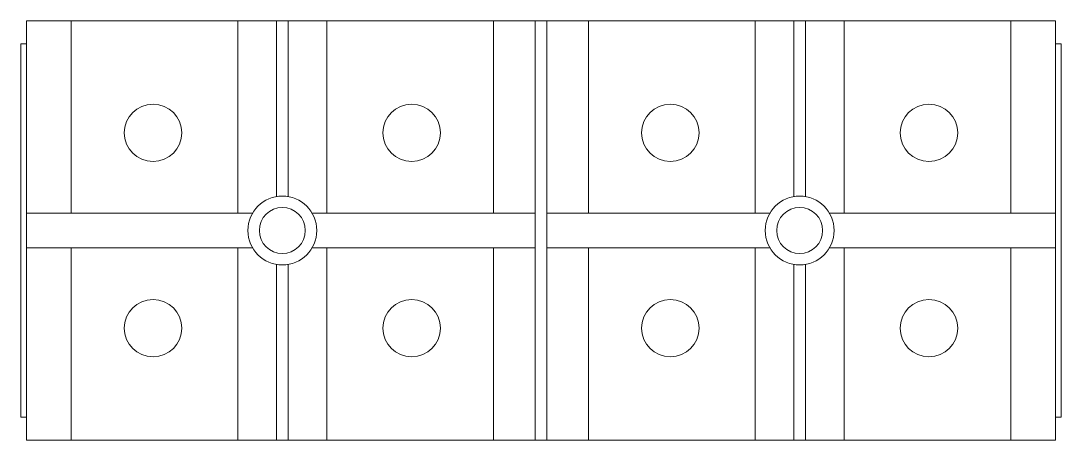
# Model space of a CAD drawing. Header units: millimetres. Extents: x 0 to 181, y 0 to 73.
import ezdxf

# ---------------------------------------------------------------- set-up
doc = ezdxf.new("R2010")
doc.units = ezdxf.units.MM
doc.layers.add('hw_VTP', color=7, linetype='Continuous', lineweight=13)

# ---------------------------------------------------------------- blocks, each defined once
blk = doc.blocks.new('TB-4P-200A')
at = {"layer": 'hw_VTP'}
for p, q in [((-1, 36.5), (-1, 5.92)), ((1, 36.5), (1, 5.92)), ((44, 36.5), (44, -36.5)), ((46, 36.5), (46, -36.5)), ((89, 5.92), (89, 36.5)), ((91, 5.92), (91, 36.5)), ((-44.5, 3), (-5.2, 3)), ((5.2, 3), (44, 3)), ((46, 3), (84.8, 3)), ((95.2, 3), (134.5, 3)), ((-44.5, -3), (-5.2, -3)), ((5.2, -3), (44, -3)), ((46, -3), (84.8, -3)), ((95.2, -3), (134.5, -3)), ((-1, -5.92), (-1, -36.5)), ((1, -5.92), (1, -36.5)), ((89, -5.92), (89, -36.5)), ((91, -5.92), (91, -36.5))]:
    blk.add_line(p, q, dxfattribs=at)
for points in [[(-44.5, -36.5), (134.5, -36.5), (134.5, 36.5), (-44.5, 36.5)], [(-36.75, 3), (-7.75, 3), (-7.75, 36.5), (-36.75, 36.5)], [(36.75, 3), (7.75, 3), (7.75, 36.5), (36.75, 36.5)], [(53.25, 3), (82.25, 3), (82.25, 36.5), (53.25, 36.5)], [(126.75, 3), (97.75, 3), (97.75, 36.5), (126.75, 36.5)], [(-45.5, -32.5), (-44.5, -32.5), (-44.5, 32.5), (-45.5, 32.5)], [(134.5, -32.5), (135.5, -32.5), (135.5, 32.5), (134.5, 32.5)], [(-36.75, -3), (-7.75, -3), (-7.75, -36.5), (-36.75, -36.5)], [(36.75, -3), (7.75, -3), (7.75, -36.5), (36.75, -36.5)], [(53.25, -3), (82.25, -3), (82.25, -36.5), (53.25, -36.5)], [(126.75, -3), (97.75, -3), (97.75, -36.5), (126.75, -36.5)]]:
    blk.add_lwpolyline(points, close=True, dxfattribs=at)
at = {"layer": 'hw_VTP', "color": 1}
for centre in [(-22.5, 17), (22.5, 17), (67.5, 17), (112.5, 17), (-22.5, -17), (22.5, -17), (67.5, -17), (112.5, -17)]:
    blk.add_circle(centre, 5, dxfattribs=at)
at = {"layer": 'hw_VTP'}
for centre in [(0, 0), (90, 0)]:
    blk.add_circle(centre, 6, dxfattribs=at)
at = {"layer": 'hw_VTP', "color": 3}
for centre in [(0, 0), (90, 0)]:
    blk.add_circle(centre, 4, dxfattribs=at)

msp = doc.modelspace()

# ---------------------------------------------------------------- block references
msp.add_blockref('TB-4P-200A', (45.5, 36.5))

doc.saveas('drawing.dxf')
